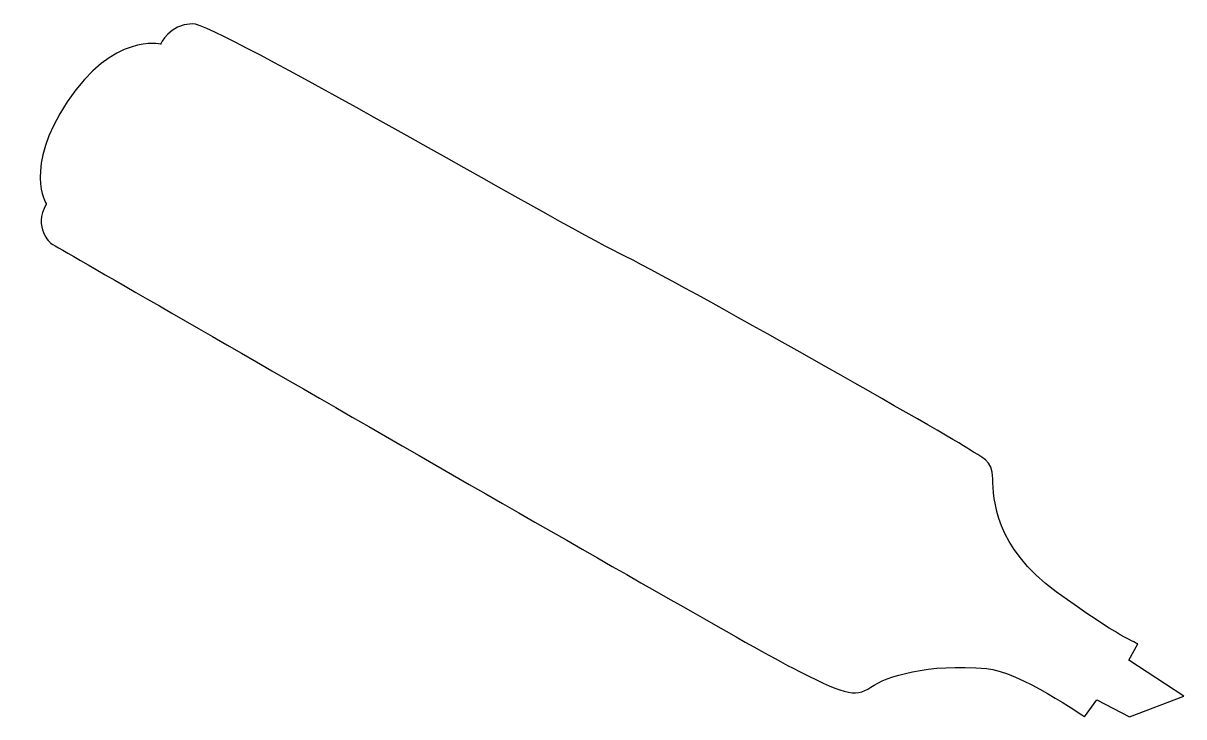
# Model space of a CAD drawing. Header units: centimetres. Extents: x -9.2 to 8.9, y -5.4 to 5.4.
import ezdxf

# ---------------------------------------------------------------- set-up
doc = ezdxf.new("R2010")
doc.units = ezdxf.units.CM
doc.header["$MEASUREMENT"] = 0
doc.layers.add('Camada 1', color=7, linetype='Continuous')

msp = doc.modelspace()

# ---------------------------------------------------------------- linework, layer by layer
at = {"layer": 'Camada 1'}
msp.add_open_spline([(8.05933, -4.51949), (8.05933, -4.51949), (8.91536, -5.08152), (8.91536, -5.08152), (8.91536, -5.08152), (8.91536, -5.08152), (8.06951, -5.40418), (8.06951, -5.40418), (8.06951, -5.40418), (8.06951, -5.40418), (7.56146, -5.13716), (7.56146, -5.13716), (7.56146, -5.13716), (7.56146, -5.13716), (7.36898, -5.4028), (7.36898, -5.4028), (7.36898, -5.4028), (7.36898, -5.4028), (6.34224, -4.6947), (5.83961, -4.65091), (5.83961, -4.65091), (4.91971, -4.5704), (4.28135, -4.77048), (4.03454, -4.94333), (4.03454, -4.94333), (3.78787, -5.11629), (3.59083, -5.03715), (2.80124, -4.63737), (2.80124, -4.63737), (2.01161, -4.23747), (-8.75097, 1.98074), (-8.75097, 1.98074), (-8.75097, 1.98074), (-8.75097, 1.98074), (-9.03537, 2.225), (-8.82085, 2.59227), (-8.82085, 2.59227), (-8.82085, 2.59227), (-9.181, 3.15507), (-8.49525, 4.1885), (-8.49525, 4.1885), (-7.78159, 5.26416), (-7.03883, 5.08613), (-7.03883, 5.08613), (-7.03883, 5.08613), (-7.03883, 5.08613), (-6.90651, 5.39569), (-6.54456, 5.40418), (-6.54456, 5.40418), (-6.18248, 5.41246), (-0.81443, 2.27519), (0.11588, 1.82281), (0.11588, 1.82281), (1.04605, 1.37043), (5.36733, -1.09409), (5.56548, -1.22889), (5.56548, -1.22889), (5.76373, -1.3637), (5.93161, -1.38761), (5.93873, -1.69403), (5.93873, -1.69403), (5.94585, -2.00044), (5.96323, -2.7526), (6.92684, -3.45507), (6.92684, -3.45507), (7.89066, -4.15754), (8.19988, -4.26546), (8.19988, -4.26546), (8.19988, -4.26546), (8.19988, -4.26546), (8.05933, -4.51949), (8.05933, -4.51949)], degree=3, knots=[0, 0, 0, 0, 0.05263158, 0.05263158, 0.05263158, 0.05263158, 0.10526316, 0.10526316, 0.10526316, 0.10526316, 0.15789474, 0.15789474, 0.15789474, 0.15789474, 0.21052632, 0.21052632, 0.21052632, 0.21052632, 0.26315789, 0.26315789, 0.26315789, 0.26315789, 0.31578947, 0.31578947, 0.31578947, 0.31578947, 0.36842105, 0.36842105, 0.36842105, 0.36842105, 0.42105263, 0.42105263, 0.42105263, 0.42105263, 0.47368421, 0.47368421, 0.47368421, 0.47368421, 0.52631579, 0.52631579, 0.52631579, 0.52631579, 0.57894737, 0.57894737, 0.57894737, 0.57894737, 0.63157895, 0.63157895, 0.63157895, 0.63157895, 0.68421053, 0.68421053, 0.68421053, 0.68421053, 0.73684211, 0.73684211, 0.73684211, 0.73684211, 0.78947368, 0.78947368, 0.78947368, 0.78947368, 0.84210526, 0.84210526, 0.84210526, 0.84210526, 0.89473684, 0.89473684, 0.89473684, 0.89473684, 1, 1, 1, 1], dxfattribs=at)

doc.saveas('drawing.dxf')
